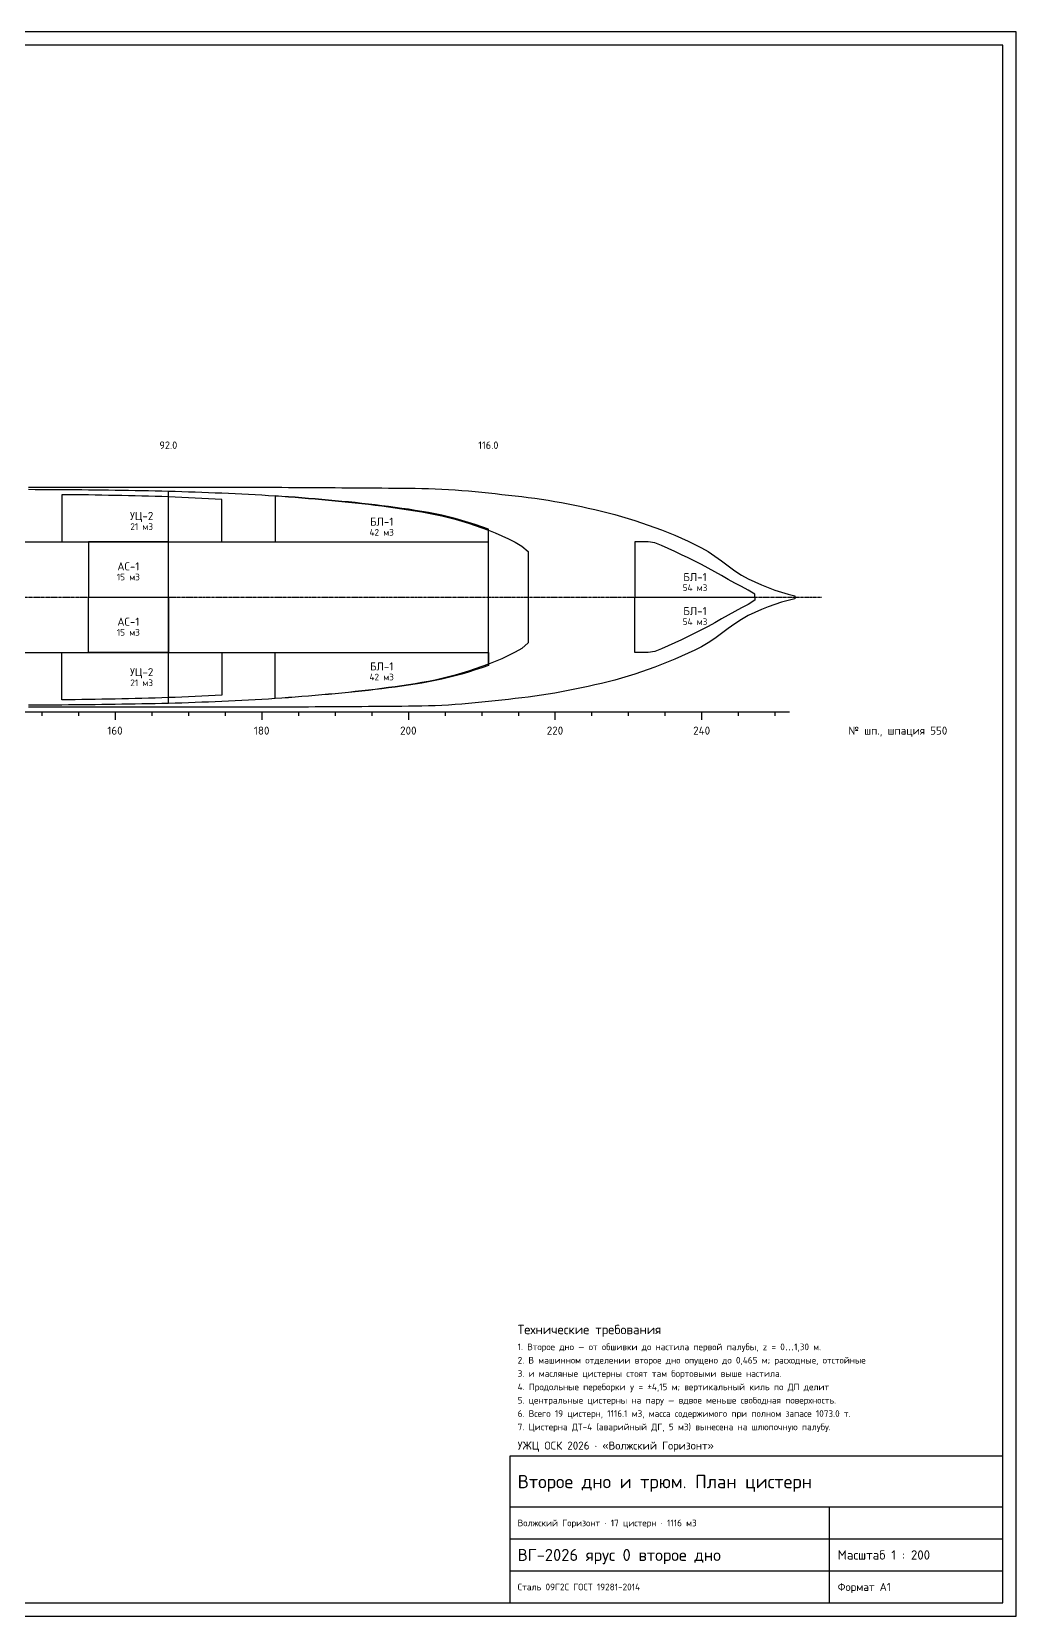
# Model space of a CAD drawing. Header units: millimetres. Extents: x -12600 to 155600, y -76400 to 42400.
# Drawn here: x 81750 to 155600, y -76400 to 42400 of the extents above; entities that cross this region are included whole.
import ezdxf
from ezdxf.enums import TextEntityAlignment as Align

# ---------------------------------------------------------------- set-up
doc = ezdxf.new("R2010")
doc.units = ezdxf.units.MM
doc.linetypes.add('CENTER', pattern=[5.08, 3.175, -0.635, 0.635, -0.635])
for name, color, linetype in [('00_РАМКА', 7, 'CONTINUOUS'), ('01_ОБШИВКА', 7, 'CONTINUOUS'), ('02_ПАЛУБЫ', 4, 'CONTINUOUS'), ('03_ПЕРЕБОРКИ', 1, 'CONTINUOUS'), ('04_ЦИСТЕРНЫ', 3, 'CONTINUOUS'), ('07_ОСИ', 2, 'CENTER'), ('08_ТЕКСТ', 7, 'CONTINUOUS'), ('09_РАЗМЕРЫ', 6, 'CONTINUOUS')]:
    doc.layers.add(name, color=color, linetype=linetype)
doc.styles.add('ГОСТ', font='ISOCPEUR.TTF')

msp = doc.modelspace()

# ---------------------------------------------------------------- linework, layer by layer
at = {"layer": '00_РАМКА'}
for p, q in [((117600, -68200), (154600, -68200)), ((141600, -75400), (141600, -68200)), ((117600, -70600), (154600, -70600)), ((117600, -73000), (154600, -73000))]:
    msp.add_line(p, q, dxfattribs=at)
for points in [[(-12600, -76400), (155600, -76400), (155600, 42400), (-12600, 42400)], [(-8600, -75400), (154600, -75400), (154600, 41400), (-8600, 41400)], [(117600, -75400), (154600, -75400), (154600, -64400), (117600, -64400)]]:
    msp.add_lwpolyline(points, close=True, dxfattribs=at)
at = {"layer": '01_ОБШИВКА'}
msp.add_lwpolyline([(81500, 8091), (82000, 8090), (82500, 8088), (83000, 8086), (83500, 8083), (84000, 8081), (84500, 8077), (85000, 8073), (85500, 8068), (86000, 8063), (86500, 8057), (87000, 8051), (87500, 8044), (88000, 8036), (88500, 8028), (89000, 8020), (89500, 8012), (90000, 8003), (90500, 7994), (91000, 7984), (91500, 7972), (92000, 7959), (92500, 7945), (93000, 7930), (93500, 7913), (94000, 7896), (94500, 7877), (95000, 7858), (95500, 7838), (96000, 7817), (96500, 7795), (97000, 7773), (97500, 7750), (98000, 7725), (98500, 7698), (99000, 7668), (99500, 7637), (100000, 7603), (100500, 7568), (101000, 7530), (101500, 7491), (102000, 7451), (102500, 7409), (103000, 7366), (103500, 7322), (104000, 7276), (104500, 7230), (105000, 7181), (105500, 7131), (106000, 7078), (106500, 7023), (107000, 6966), (107500, 6906), (108000, 6843), (108500, 6777), (109000, 6709), (109500, 6637), (110000, 6561), (110500, 6482), (111000, 6399), (111500, 6311), (112000, 6211), (112500, 6099), (113000, 5977), (113500, 5843), (114000, 5699), (114500, 5544), (115000, 5379), (115500, 5204), (116000, 5017), (116500, 4819), (117000, 4607), (117500, 4378), (118000, 4127), (118500, 3834), (119000, 3420), (119000, -3420), (118500, -3834), (118000, -4127), (117500, -4378), (117000, -4607), (116500, -4819), (116000, -5017), (115500, -5204), (115000, -5379), (114500, -5544), (114000, -5699), (113500, -5843), (113000, -5977), (112500, -6099), (112000, -6211), (111500, -6311), (111000, -6399), (110500, -6482), (110000, -6561), (109500, -6637), (109000, -6709), (108500, -6777), (108000, -6843), (107500, -6906), (107000, -6966), (106500, -7023), (106000, -7078), (105500, -7131), (105000, -7181), (104500, -7230), (104000, -7276), (103500, -7322), (103000, -7366), (102500, -7409), (102000, -7451), (101500, -7491), (101000, -7530), (100500, -7568), (100000, -7603), (99500, -7637), (99000, -7668), (98500, -7698), (98000, -7725), (97500, -7750), (97000, -7773), (96500, -7795), (96000, -7817), (95500, -7838), (95000, -7858), (94500, -7877), (94000, -7896), (93500, -7913), (93000, -7930), (92500, -7945), (92000, -7959), (91500, -7972), (91000, -7984), (90500, -7994), (90000, -8003), (89500, -8012), (89000, -8020), (88500, -8028), (88000, -8036), (87500, -8044), (87000, -8051), (86500, -8057), (86000, -8063), (85500, -8068), (85000, -8073), (84500, -8077), (84000, -8081), (83500, -8083), (83000, -8086), (82500, -8088), (82000, -8090), (81500, -8091)], dxfattribs=at)
at = {"layer": '02_ПАЛУБЫ'}
msp.add_lwpolyline([(81500, 8250), (82000, 8250), (82500, 8250), (83000, 8250), (83500, 8250), (84000, 8250), (84500, 8250), (85000, 8250), (85500, 8250), (86000, 8250), (86500, 8250), (87000, 8250), (87500, 8250), (88000, 8250), (88500, 8250), (89000, 8250), (89500, 8250), (90000, 8250), (90500, 8250), (91000, 8250), (91500, 8250), (92000, 8250), (92500, 8250), (93000, 8250), (93500, 8250), (94000, 8250), (94500, 8250), (95000, 8250), (95500, 8250), (96000, 8250), (96500, 8250), (97000, 8250), (97500, 8250), (98000, 8249), (98500, 8248), (99000, 8247), (99500, 8245), (100000, 8243), (100500, 8241), (101000, 8238), (101500, 8236), (102000, 8233), (102500, 8230), (103000, 8227), (103500, 8224), (104000, 8221), (104500, 8218), (105000, 8215), (105500, 8212), (106000, 8209), (106500, 8205), (107000, 8202), (107500, 8198), (108000, 8194), (108500, 8189), (109000, 8184), (109500, 8179), (110000, 8173), (110500, 8166), (111000, 8159), (111500, 8149), (112000, 8133), (112500, 8111), (113000, 8083), (113500, 8050), (114000, 8012), (114500, 7969), (115000, 7923), (115500, 7874), (116000, 7823), (116500, 7769), (117000, 7714), (117500, 7658), (118000, 7602), (118500, 7545), (119000, 7484), (119500, 7417), (120000, 7345), (120500, 7267), (121000, 7183), (121500, 7094), (122000, 6999), (122500, 6899), (123000, 6795), (123500, 6685), (124000, 6572), (124500, 6455), (125000, 6334), (125500, 6206), (126000, 6066), (126500, 5916), (127000, 5756), (127500, 5587), (128000, 5412), (128500, 5232), (129000, 5045), (129500, 4849), (130000, 4643), (130500, 4427), (131000, 4199), (131500, 3959), (132000, 3707), (132500, 3424), (133000, 3091), (133500, 2724), (134000, 2350), (134500, 1987), (135000, 1657), (135500, 1379), (136000, 1144), (136500, 924), (137000, 721), (137500, 537), (138000, 374), (138500, 233), (139000, 117), (139000, -117), (138500, -233), (138000, -374), (137500, -537), (137000, -721), (136500, -924), (136000, -1144), (135500, -1379), (135000, -1657), (134500, -1987), (134000, -2350), (133500, -2724), (133000, -3091), (132500, -3424), (132000, -3707), (131500, -3959), (131000, -4199), (130500, -4427), (130000, -4643), (129500, -4849), (129000, -5045), (128500, -5232), (128000, -5412), (127500, -5587), (127000, -5756), (126500, -5916), (126000, -6066), (125500, -6206), (125000, -6334), (124500, -6455), (124000, -6572), (123500, -6685), (123000, -6795), (122500, -6899), (122000, -6999), (121500, -7094), (121000, -7183), (120500, -7267), (120000, -7345), (119500, -7417), (119000, -7484), (118500, -7545), (118000, -7602), (117500, -7658), (117000, -7714), (116500, -7769), (116000, -7823), (115500, -7874), (115000, -7923), (114500, -7969), (114000, -8012), (113500, -8050), (113000, -8083), (112500, -8111), (112000, -8133), (111500, -8149), (111000, -8159), (110500, -8166), (110000, -8173), (109500, -8179), (109000, -8184), (108500, -8189), (108000, -8194), (107500, -8198), (107000, -8202), (106500, -8205), (106000, -8209), (105500, -8212), (105000, -8215), (104500, -8218), (104000, -8221), (103500, -8224), (103000, -8227), (102500, -8230), (102000, -8233), (101500, -8236), (101000, -8238), (100500, -8241), (100000, -8243), (99500, -8245), (99000, -8247), (98500, -8248), (98000, -8249), (97500, -8250), (97000, -8250), (96500, -8250), (96000, -8250), (95500, -8250), (95000, -8250), (94500, -8250), (94000, -8250), (93500, -8250), (93000, -8250), (92500, -8250), (92000, -8250), (91500, -8250), (91000, -8250), (90500, -8250), (90000, -8250), (89500, -8250), (89000, -8250), (88500, -8250), (88000, -8250), (87500, -8250), (87000, -8250), (86500, -8250), (86000, -8250), (85500, -8250), (85000, -8250), (84500, -8250), (84000, -8250), (83500, -8250), (83000, -8250), (82500, -8250), (82000, -8250), (81500, -8250)], dxfattribs=at)
at = {"layer": '03_ПЕРЕБОРКИ'}
for p, q in [((92000, -7959), (92000, 7959)), ((116000, -5017), (116000, 5017)), ((34000, 4150), (114000, 4150)), ((34000, -4150), (114000, -4150))]:
    msp.add_line(p, q, dxfattribs=at)
at = {"layer": '04_ЦИСТЕРНЫ'}
for points in [[(84000, 4150), (84500, 4150), (85000, 4150), (85500, 4150), (86000, 4150), (86500, 4150), (87000, 4150), (87500, 4150), (88000, 4150), (88500, 4150), (89000, 4150), (89500, 4150), (90000, 4150), (90500, 4150), (91000, 4150), (91500, 4150), (92000, 4150), (92500, 4150), (93000, 4150), (93500, 4150), (94000, 4150), (94500, 4150), (95000, 4150), (95500, 4150), (96000, 4150), (96000, 7334), (95500, 7362), (95000, 7389), (94500, 7415), (94000, 7440), (93500, 7464), (93000, 7486), (92500, 7506), (92000, 7525), (91500, 7543), (91000, 7559), (90500, 7572), (90000, 7585), (89500, 7597), (89000, 7608), (88500, 7619), (88000, 7630), (87500, 7640), (87000, 7649), (86500, 7658), (86000, 7666), (85500, 7673), (85000, 7680), (84500, 7685), (84000, 7690)], [(100000, 4150), (100500, 4150), (101000, 4150), (101500, 4150), (102000, 4150), (102500, 4150), (103000, 4150), (103500, 4150), (104000, 4150), (104500, 4150), (105000, 4150), (105500, 4150), (106000, 4150), (106500, 4150), (107000, 4150), (107500, 4150), (108000, 4150), (108500, 4150), (109000, 4150), (109500, 4150), (110000, 4150), (110500, 4150), (111000, 4150), (111500, 4150), (112000, 4150), (112500, 4150), (113000, 4150), (113500, 4150), (114000, 4150), (114500, 4150), (115000, 4150), (115500, 4150), (116000, 4150), (116000, 5112), (115500, 5288), (115000, 5454), (114500, 5612), (114000, 5759), (113500, 5898), (113000, 6026), (112500, 6145), (112000, 6252), (111500, 6349), (111000, 6434), (110500, 6514), (110000, 6591), (109500, 6663), (109000, 6733), (108500, 6799), (108000, 6863), (107500, 6923), (107000, 6982), (106500, 7037), (106000, 7091), (105500, 7142), (105000, 7190), (104500, 7237), (104000, 7282), (103500, 7326), (103000, 7369), (102500, 7411), (102000, 7452), (101500, 7491), (101000, 7528), (100500, 7564), (100000, 7599)], [(86000, 0), (86500, 0), (87000, 0), (87500, 0), (88000, 0), (88500, 0), (89000, 0), (89500, 0), (90000, 0), (90500, 0), (91000, 0), (91500, 0), (92000, 0), (92000, 4150), (91500, 4150), (91000, 4150), (90500, 4150), (90000, 4150), (89500, 4150), (89000, 4150), (88500, 4150), (88000, 4150), (87500, 4150), (87000, 4150), (86500, 4150), (86000, 4150)], [(127000, 0), (127500, 0), (128000, 0), (128500, 0), (129000, 0), (129500, 0), (130000, 0), (130500, 0), (131000, 0), (131500, 0), (132000, 0), (132500, 0), (133000, 0), (133500, 0), (134000, 0), (134500, 0), (135000, 0), (135500, 0), (136000, 0), (136000, 222), (135500, 539), (135000, 794), (134500, 1058), (134000, 1335), (133500, 1621), (133000, 1908), (132500, 2186), (132000, 2446), (131500, 2696), (131000, 2944), (130500, 3188), (130000, 3425), (129500, 3653), (129000, 3872), (128500, 4080), (128000, 4150), (127500, 4150), (127000, 4150)], [(86000, 0), (86500, 0), (87000, 0), (87500, 0), (88000, 0), (88500, 0), (89000, 0), (89500, 0), (90000, 0), (90500, 0), (91000, 0), (91500, 0), (92000, 0), (92000, -4150), (91500, -4150), (91000, -4150), (90500, -4150), (90000, -4150), (89500, -4150), (89000, -4150), (88500, -4150), (88000, -4150), (87500, -4150), (87000, -4150), (86500, -4150), (86000, -4150)], [(127000, 0), (127500, 0), (128000, 0), (128500, 0), (129000, 0), (129500, 0), (130000, 0), (130500, 0), (131000, 0), (131500, 0), (132000, 0), (132500, 0), (133000, 0), (133500, 0), (134000, 0), (134500, 0), (135000, 0), (135500, 0), (136000, 0), (136000, -222), (135500, -539), (135000, -794), (134500, -1058), (134000, -1335), (133500, -1621), (133000, -1908), (132500, -2186), (132000, -2446), (131500, -2696), (131000, -2944), (130500, -3188), (130000, -3425), (129500, -3653), (129000, -3872), (128500, -4080), (128000, -4150), (127500, -4150), (127000, -4150)], [(84000, -4150), (84500, -4150), (85000, -4150), (85500, -4150), (86000, -4150), (86500, -4150), (87000, -4150), (87500, -4150), (88000, -4150), (88500, -4150), (89000, -4150), (89500, -4150), (90000, -4150), (90500, -4150), (91000, -4150), (91500, -4150), (92000, -4150), (92500, -4150), (93000, -4150), (93500, -4150), (94000, -4150), (94500, -4150), (95000, -4150), (95500, -4150), (96000, -4150), (96000, -7334), (95500, -7362), (95000, -7389), (94500, -7415), (94000, -7440), (93500, -7464), (93000, -7486), (92500, -7506), (92000, -7525), (91500, -7543), (91000, -7559), (90500, -7572), (90000, -7585), (89500, -7597), (89000, -7608), (88500, -7619), (88000, -7630), (87500, -7640), (87000, -7649), (86500, -7658), (86000, -7666), (85500, -7673), (85000, -7680), (84500, -7685), (84000, -7690)], [(100000, -4150), (100500, -4150), (101000, -4150), (101500, -4150), (102000, -4150), (102500, -4150), (103000, -4150), (103500, -4150), (104000, -4150), (104500, -4150), (105000, -4150), (105500, -4150), (106000, -4150), (106500, -4150), (107000, -4150), (107500, -4150), (108000, -4150), (108500, -4150), (109000, -4150), (109500, -4150), (110000, -4150), (110500, -4150), (111000, -4150), (111500, -4150), (112000, -4150), (112500, -4150), (113000, -4150), (113500, -4150), (114000, -4150), (114500, -4150), (115000, -4150), (115500, -4150), (116000, -4150), (116000, -5112), (115500, -5288), (115000, -5454), (114500, -5612), (114000, -5759), (113500, -5898), (113000, -6026), (112500, -6145), (112000, -6252), (111500, -6349), (111000, -6434), (110500, -6514), (110000, -6591), (109500, -6663), (109000, -6733), (108500, -6799), (108000, -6863), (107500, -6923), (107000, -6982), (106500, -7037), (106000, -7091), (105500, -7142), (105000, -7190), (104500, -7237), (104000, -7282), (103500, -7326), (103000, -7369), (102500, -7411), (102000, -7452), (101500, -7491), (101000, -7528), (100500, -7564), (100000, -7599)]]:
    msp.add_lwpolyline(points, close=True, dxfattribs=at)
at = {"layer": '07_ОСИ'}
msp.add_line((-2000, 0), (141000, 0), dxfattribs=at)
at = {"layer": '09_РАЗМЕРЫ'}
for p, q in [((0, -8600), (138600, -8600)), ((82500, -8600), (82500, -8880)), ((85250, -8600), (85250, -8880)), ((88000, -8600), (88000, -9200)), ((90750, -8600), (90750, -8880)), ((93500, -8600), (93500, -8880)), ((96250, -8600), (96250, -8880)), ((99000, -8600), (99000, -9200)), ((101750, -8600), (101750, -8880)), ((104500, -8600), (104500, -8880)), ((107250, -8600), (107250, -8880)), ((110000, -8600), (110000, -9200)), ((112750, -8600), (112750, -8880)), ((115500, -8600), (115500, -8880)), ((118250, -8600), (118250, -8880)), ((121000, -8600), (121000, -9200)), ((123750, -8600), (123750, -8880)), ((126500, -8600), (126500, -8880)), ((129250, -8600), (129250, -8880)), ((132000, -8600), (132000, -9200)), ((134750, -8600), (134750, -8880)), ((137500, -8600), (137500, -8880))]:
    msp.add_line(p, q, dxfattribs=at)

# ---------------------------------------------------------------- texts
at = {"layer": '03_ПЕРЕБОРКИ', "style": 'ГОСТ'}
for s, p in [('92.0', (92000, 11400)), ('116.0', (116000, 11400))]:
    msp.add_text(s, height=560, dxfattribs=at).set_placement(p, align=Align.MIDDLE_CENTER)
at = {"layer": '04_ЦИСТЕРНЫ', "style": 'ГОСТ'}
for s, height, p in [('УЦ-2', 600, (90000, 6094)), ('БЛ-1', 600, (108000, 5665)), ('21 м3', 500, (90000, 5294)), ('42 м3', 500, (108000, 4865)), ('АС-1', 600, (89000, 2315)), ('15 м3', 500, (89000, 1515)), ('БЛ-1', 600, (131500, 1514)), ('54 м3', 500, (131500, 714)), ('БЛ-1', 600, (131500, -1034)), ('АС-1', 600, (89000, -1835)), ('54 м3', 500, (131500, -1834)), ('15 м3', 500, (89000, -2635)), ('УЦ-2', 600, (90000, -5614)), ('42 м3', 500, (108000, -5985)), ('БЛ-1', 600, (108000, -5185)), ('21 м3', 500, (90000, -6414))]:
    msp.add_text(s, height=height, dxfattribs=at).set_placement(p, align=Align.MIDDLE_CENTER)
at = {"layer": '08_ТЕКСТ', "style": 'ГОСТ'}
for s, height, p in [('Технические требования', 700, (118200, -54900)), ('1. Второе дно — от обшивки до настила первой палубы, z = 0…1,30 м.', 500, (118200, -56200)), ('2. В машинном отделении второе дно опущено до 0,465 м; расходные, отстойные', 500, (118200, -57200)), ('3. и масляные цистерны стоят там бортовыми выше настила.', 500, (118200, -58200)), ('4. Продольные переборки y = ±4,15 м; вертикальный киль по ДП делит', 500, (118200, -59200)), ('5. центральные цистерны на пару — вдвое меньше свободная поверхность.', 500, (118200, -60200)), ('6. Всего 19 цистерн, 1116.1 м3, масса содержимого при полном запасе 1073.0 т.', 500, (118200, -61200)), ('7. Цистерна ДТ-4 (аварийный ДГ, 5 м3) вынесена на шлюпочную палубу.', 500, (118200, -62200)), ('УЖЦ ОСК 2026 · «Волжский Горизонт»', 600, (118200, -63600)), ('Второе дно и трюм. План цистерн', 1000, (118200, -66300)), ('Волжский Горизонт · 17 цистерн · 1116 м3', 500, (118200, -69400)), ('ВГ-2026 ярус 0 второе дно', 900, (118200, -71800)), ('Масштаб 1 : 200', 700, (142200, -71800)), ('Сталь 09Г2С ГОСТ 19281-2014', 500, (118200, -74200)), ('Формат A1', 600, (142200, -74200))]:
    msp.add_text(s, height=height, dxfattribs=at).set_placement(p, align=Align.MIDDLE_LEFT)
at = {"layer": '09_РАЗМЕРЫ', "style": 'ГОСТ'}
for s, p in [('160', (88000, -10000)), ('180', (99000, -10000)), ('200', (110000, -10000)), ('220', (121000, -10000)), ('240', (132000, -10000))]:
    msp.add_text(s, height=600, dxfattribs=at).set_placement(p, align=Align.MIDDLE_CENTER)
msp.add_text('№ шп., шпация 550', height=600, dxfattribs=at).set_placement((143000, -10000), align=Align.MIDDLE_LEFT)

doc.saveas('drawing.dxf')
